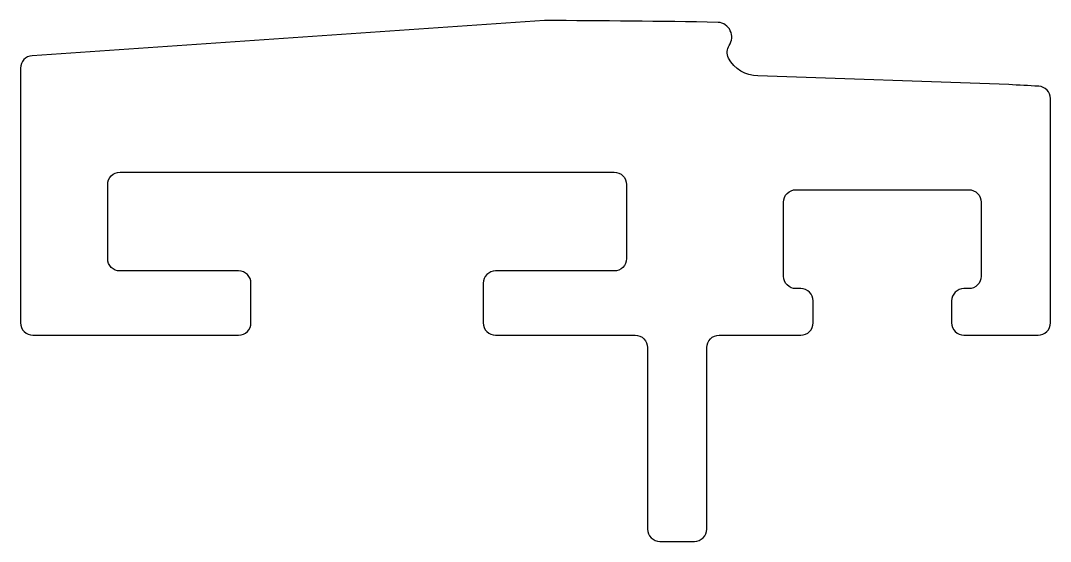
# Model space of a CAD drawing. Extents: x 944.9 to 965.7, y -2.6 to 8.
import ezdxf

# ---------------------------------------------------------------- set-up
doc = ezdxf.new("R2010")
doc.units = 0
doc.header["$LTSCALE"] = 15
doc.layers.get('0').update_dxf_attribs({"linetype": 'CONTINUOUS'})

msp = doc.modelspace()

# ---------------------------------------------------------------- linework, layer by layer
msp.add_lwpolyline([(957.818, -2.575), (958.518, -2.575, 0.414214), (958.768, -2.325), (958.768, 1.346, -0.414214), (959.018, 1.596), (960.147, 1.596), (960.672, 1.596, 0.414214), (960.922, 1.846), (960.922, 2.289, 0.414214), (960.672, 2.539), (960.572, 2.539, -0.414214), (960.322, 2.789), (960.322, 4.289, -0.414214), (960.572, 4.539), (964.072, 4.539, -0.414214), (964.322, 4.289), (964.322, 2.789, -0.414214), (964.072, 2.539), (963.972, 2.539, 0.414214), (963.722, 2.289), (963.722, 1.846, 0.414214), (963.972, 1.596), (965.472, 1.596, 0.414214), (965.722, 1.846), (965.722, 6.384, 0.398898), (965.485, 6.634, 0.000332), (964.88, 6.665), (959.804, 6.847, -0.282492), (959.208, 7.204, -0.275779), (959.222, 7.46, 0.576861), (958.997, 7.925, 0.004448), (955.48, 7.961), (945.113, 7.251, 0.394311), (944.88, 7.001), (944.88, 1.846, 0.414214), (945.13, 1.596), (949.293, 1.596, 0.414214), (949.543, 1.846), (949.543, 2.646, 0.414214), (949.293, 2.896), (946.893, 2.896, -0.414214), (946.643, 3.146), (946.643, 4.646, -0.414214), (946.893, 4.896), (956.893, 4.896, -0.414214), (957.143, 4.646), (957.143, 3.146, -0.414214), (956.893, 2.896), (954.493, 2.896, 0.414214), (954.243, 2.646), (954.243, 1.846, 0.414214), (954.493, 1.596), (957.318, 1.596, -0.414214), (957.568, 1.346), (957.568, -2.325, 0.414214)], format="xyb", close=True)

doc.saveas('drawing.dxf')
